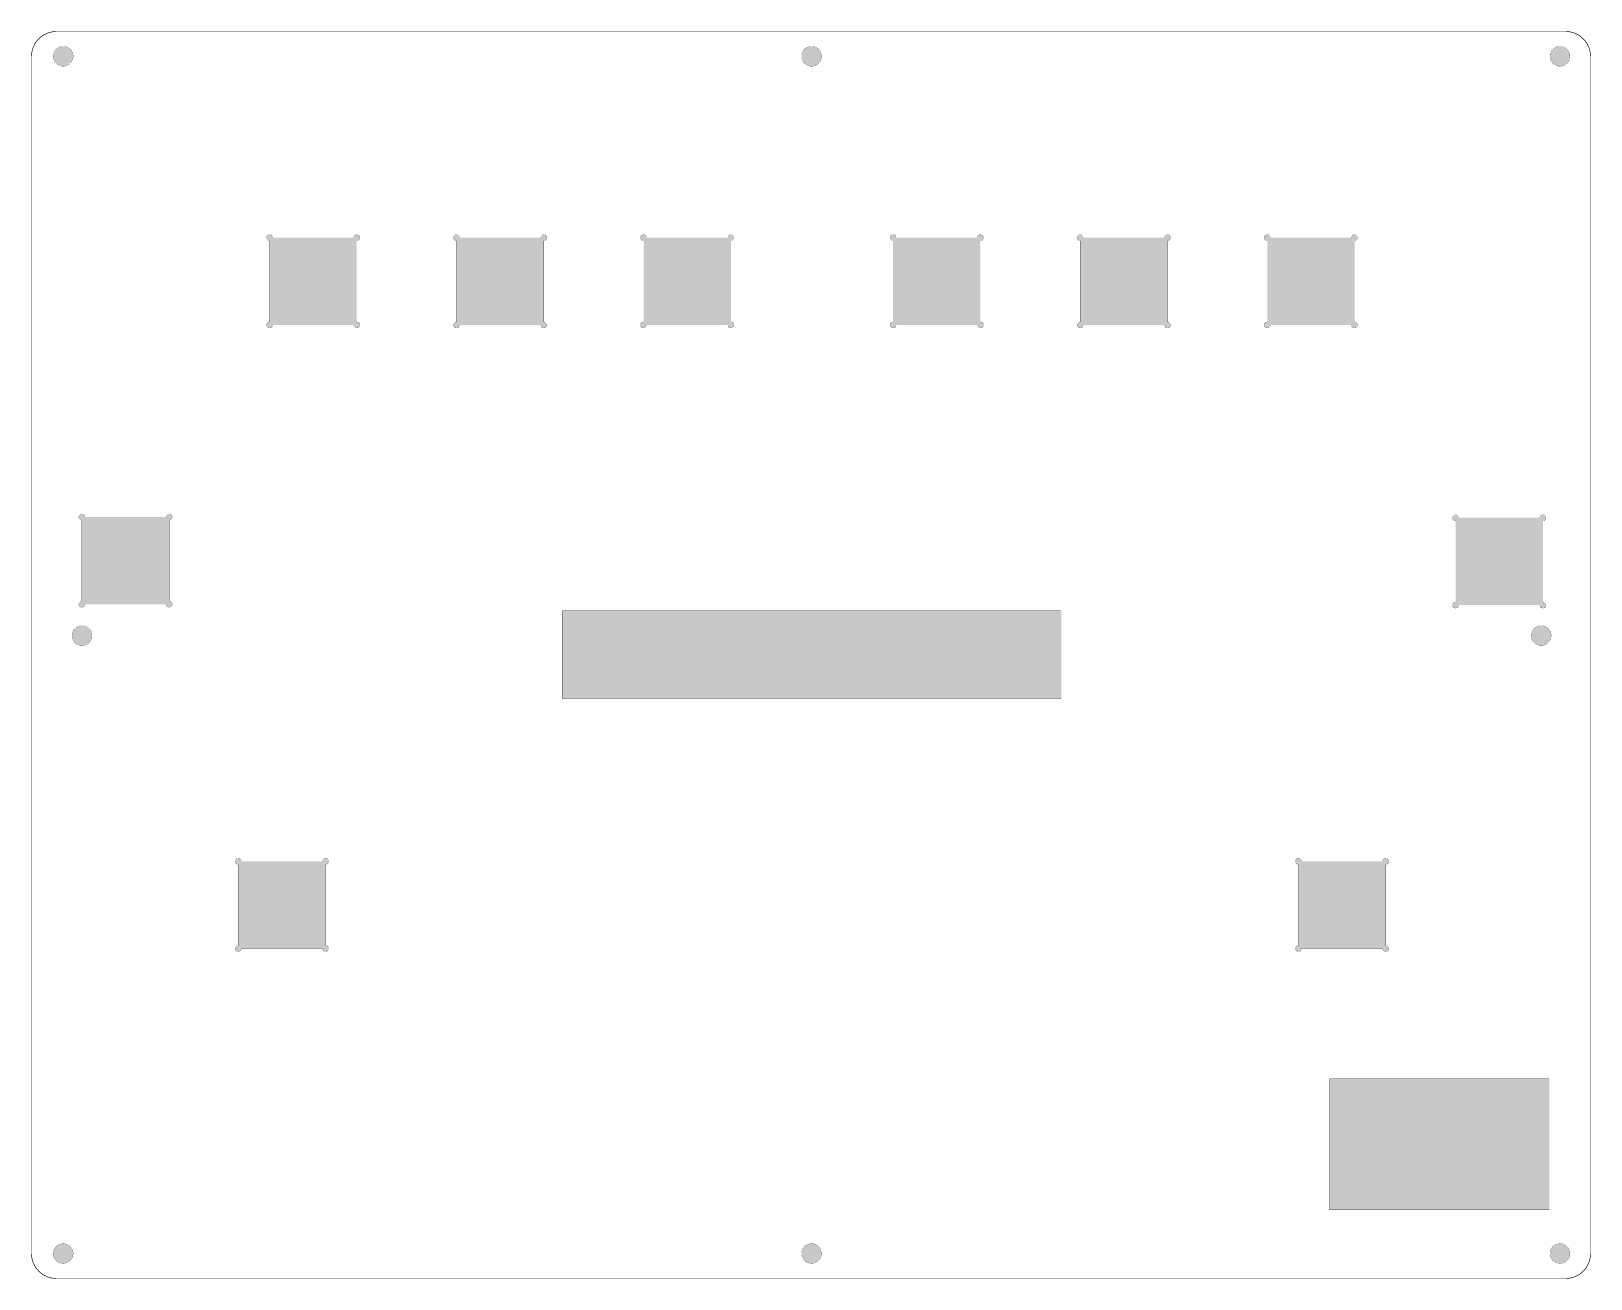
# Model space of a CAD drawing. Header units: millimetres. Extents: x -124 to 126, y -103 to 97.
import ezdxf

# ---------------------------------------------------------------- set-up
doc = ezdxf.new("R2010")
doc.units = ezdxf.units.MM
doc.header["$MEASUREMENT"] = 0
doc.layers.add('Board-Outline-Layer', color=7, linetype='Continuous', true_color=0xff00ff)
doc.layers.add('Multi-Layer', color=7, linetype='Continuous', true_color=0xc0c0c0)

msp = doc.modelspace()

# ---------------------------------------------------------------- hatches: boundary and pattern name
at = {"layer": 'Multi-Layer'}
for points in [[(-120.08, 92.7, 1), (-116.88, 92.7, 1)], [(-0.08, 92.7, 1), (3.12, 92.7, 1)], [(119.92, 92.7, 1), (123.12, 92.7, 1)], [(-70.91, 49.61), (-70.98, 49.36), (-71.16, 49.17), (-71.41, 49.11), (-71.66, 49.17), (-71.85, 49.36), (-71.91, 49.61), (-84.91, 49.61), (-84.98, 49.36), (-85.16, 49.17), (-85.41, 49.11), (-85.66, 49.17), (-85.85, 49.36), (-85.91, 49.61), (-85.85, 49.86), (-85.66, 50.04), (-85.41, 50.11), (-85.41, 63.11), (-85.66, 63.17), (-85.85, 63.36), (-85.91, 63.61), (-85.85, 63.86), (-85.66, 64.04), (-85.41, 64.11), (-85.16, 64.04), (-84.98, 63.86), (-84.91, 63.61), (-71.91, 63.61), (-71.85, 63.86), (-71.66, 64.04), (-71.41, 64.11), (-71.16, 64.04), (-70.98, 63.86), (-70.91, 63.61), (-70.98, 63.36), (-71.16, 63.17), (-71.41, 63.11), (-71.41, 50.11), (-71.16, 50.04), (-70.98, 49.86)], [(-40.91, 49.61), (-40.98, 49.36), (-41.16, 49.17), (-41.41, 49.11), (-41.66, 49.17), (-41.85, 49.36), (-41.91, 49.61), (-54.91, 49.61), (-54.98, 49.36), (-55.16, 49.17), (-55.41, 49.11), (-55.66, 49.17), (-55.85, 49.36), (-55.91, 49.61), (-55.85, 49.86), (-55.66, 50.04), (-55.41, 50.11), (-55.41, 63.11), (-55.66, 63.17), (-55.85, 63.36), (-55.91, 63.61), (-55.85, 63.86), (-55.66, 64.04), (-55.41, 64.11), (-55.16, 64.04), (-54.98, 63.86), (-54.91, 63.61), (-41.91, 63.61), (-41.85, 63.86), (-41.66, 64.04), (-41.41, 64.11), (-41.16, 64.04), (-40.98, 63.86), (-40.91, 63.61), (-40.98, 63.36), (-41.16, 63.17), (-41.41, 63.11), (-41.41, 50.11), (-41.16, 50.04), (-40.98, 49.86)], [(-10.91, 49.61), (-10.98, 49.36), (-11.16, 49.17), (-11.41, 49.11), (-11.66, 49.17), (-11.85, 49.36), (-11.91, 49.61), (-24.91, 49.61), (-24.98, 49.36), (-25.16, 49.17), (-25.41, 49.11), (-25.66, 49.17), (-25.85, 49.36), (-25.91, 49.61), (-25.85, 49.86), (-25.66, 50.04), (-25.41, 50.11), (-25.41, 63.11), (-25.66, 63.17), (-25.85, 63.36), (-25.91, 63.61), (-25.85, 63.86), (-25.66, 64.04), (-25.41, 64.11), (-25.16, 64.04), (-24.98, 63.86), (-24.91, 63.61), (-11.91, 63.61), (-11.85, 63.86), (-11.66, 64.04), (-11.41, 64.11), (-11.16, 64.04), (-10.98, 63.86), (-10.91, 63.61), (-10.98, 63.36), (-11.16, 63.17), (-11.41, 63.11), (-11.41, 50.11), (-11.16, 50.04), (-10.98, 49.86)], [(29.09, 49.61), (29.02, 49.36), (28.84, 49.17), (28.59, 49.11), (28.34, 49.17), (28.15, 49.36), (28.09, 49.61), (15.09, 49.61), (15.02, 49.36), (14.84, 49.17), (14.59, 49.11), (14.34, 49.17), (14.15, 49.36), (14.09, 49.61), (14.15, 49.86), (14.34, 50.04), (14.59, 50.11), (14.59, 63.11), (14.34, 63.17), (14.15, 63.36), (14.09, 63.61), (14.15, 63.86), (14.34, 64.04), (14.59, 64.11), (14.84, 64.04), (15.02, 63.86), (15.09, 63.61), (28.09, 63.61), (28.15, 63.86), (28.34, 64.04), (28.59, 64.11), (28.84, 64.04), (29.02, 63.86), (29.09, 63.61), (29.02, 63.36), (28.84, 63.17), (28.59, 63.11), (28.59, 50.11), (28.84, 50.04), (29.02, 49.86)], [(59.09, 49.61), (59.02, 49.36), (58.84, 49.17), (58.59, 49.11), (58.34, 49.17), (58.15, 49.36), (58.09, 49.61), (45.09, 49.61), (45.02, 49.36), (44.84, 49.17), (44.59, 49.11), (44.34, 49.17), (44.15, 49.36), (44.09, 49.61), (44.15, 49.86), (44.34, 50.04), (44.59, 50.11), (44.59, 63.11), (44.34, 63.17), (44.15, 63.36), (44.09, 63.61), (44.15, 63.86), (44.34, 64.04), (44.59, 64.11), (44.84, 64.04), (45.02, 63.86), (45.09, 63.61), (58.09, 63.61), (58.15, 63.86), (58.34, 64.04), (58.59, 64.11), (58.84, 64.04), (59.02, 63.86), (59.09, 63.61), (59.02, 63.36), (58.84, 63.17), (58.59, 63.11), (58.59, 50.11), (58.84, 50.04), (59.02, 49.86)], [(89.09, 49.61), (89.02, 49.36), (88.84, 49.17), (88.59, 49.11), (88.34, 49.17), (88.15, 49.36), (88.09, 49.61), (75.09, 49.61), (75.02, 49.36), (74.84, 49.17), (74.59, 49.11), (74.34, 49.17), (74.15, 49.36), (74.09, 49.61), (74.15, 49.86), (74.34, 50.04), (74.59, 50.11), (74.59, 63.11), (74.34, 63.17), (74.15, 63.36), (74.09, 63.61), (74.15, 63.86), (74.34, 64.04), (74.59, 64.11), (74.84, 64.04), (75.02, 63.86), (75.09, 63.61), (88.09, 63.61), (88.15, 63.86), (88.34, 64.04), (88.59, 64.11), (88.84, 64.04), (89.02, 63.86), (89.09, 63.61), (89.02, 63.36), (88.84, 63.17), (88.59, 63.11), (88.59, 50.11), (88.84, 50.04), (89.02, 49.86)], [(-100.99, 4.81), (-101.06, 4.56), (-101.24, 4.38), (-101.49, 4.31), (-101.74, 4.38), (-101.93, 4.56), (-101.99, 4.81), (-114.99, 4.81), (-115.06, 4.56), (-115.24, 4.38), (-115.49, 4.31), (-115.74, 4.38), (-115.93, 4.56), (-115.99, 4.81), (-115.93, 5.06), (-115.74, 5.24), (-115.49, 5.31), (-115.49, 18.31), (-115.74, 18.38), (-115.93, 18.56), (-115.99, 18.81), (-115.93, 19.06), (-115.74, 19.24), (-115.49, 19.31), (-115.24, 19.24), (-115.06, 19.06), (-114.99, 18.81), (-101.99, 18.81), (-101.93, 19.06), (-101.74, 19.24), (-101.49, 19.31), (-101.24, 19.24), (-101.06, 19.06), (-100.99, 18.81), (-101.06, 18.56), (-101.24, 18.38), (-101.49, 18.31), (-101.49, 5.31), (-101.24, 5.24), (-101.06, 5.06)], [(119.29, 4.69), (119.23, 4.44), (119.04, 4.25), (118.79, 4.19), (118.54, 4.25), (118.36, 4.44), (118.29, 4.69), (105.29, 4.69), (105.23, 4.44), (105.04, 4.25), (104.79, 4.19), (104.54, 4.25), (104.36, 4.44), (104.29, 4.69), (104.36, 4.94), (104.54, 5.12), (104.79, 5.19), (104.79, 18.19), (104.54, 18.25), (104.36, 18.44), (104.29, 18.69), (104.36, 18.94), (104.54, 19.12), (104.79, 19.19), (105.04, 19.12), (105.23, 18.94), (105.29, 18.69), (118.29, 18.69), (118.36, 18.94), (118.54, 19.12), (118.79, 19.19), (119.04, 19.12), (119.23, 18.94), (119.29, 18.69), (119.23, 18.44), (119.04, 18.25), (118.79, 18.19), (118.79, 5.19), (119.04, 5.12), (119.23, 4.94)], [(41.57, -10.3), (41.56, -10.34), (41.52, -10.35), (41.49, -10.34), (41.47, -10.3), (-38.48, -10.3), (-38.48, 3.65), (-38.51, 3.66), (-38.53, 3.7), (-38.51, 3.73), (-38.48, 3.75), (41.52, 3.75), (41.56, 3.73), (41.57, 3.7)], [(-117.06, -0.21, 1), (-113.86, -0.21, 1)], [(116.91, -0.21, 1), (120.11, -0.21, 1)], [(-75.91, -50.4), (-75.98, -50.65), (-76.16, -50.83), (-76.41, -50.9), (-76.66, -50.83), (-76.85, -50.65), (-76.91, -50.4), (-89.91, -50.4), (-89.98, -50.65), (-90.16, -50.83), (-90.41, -50.9), (-90.66, -50.83), (-90.85, -50.65), (-90.91, -50.4), (-90.85, -50.15), (-90.66, -49.96), (-90.41, -49.9), (-90.41, -36.9), (-90.66, -36.83), (-90.85, -36.65), (-90.91, -36.4), (-90.85, -36.15), (-90.66, -35.96), (-90.41, -35.9), (-90.16, -35.96), (-89.98, -36.15), (-89.91, -36.4), (-76.91, -36.4), (-76.85, -36.15), (-76.66, -35.96), (-76.41, -35.9), (-76.16, -35.96), (-75.98, -36.15), (-75.91, -36.4), (-75.98, -36.65), (-76.16, -36.83), (-76.41, -36.9), (-76.41, -49.9), (-76.16, -49.96), (-75.98, -50.15)], [(94.09, -50.4), (94.02, -50.65), (93.84, -50.83), (93.59, -50.9), (93.34, -50.83), (93.15, -50.65), (93.09, -50.4), (80.09, -50.4), (80.02, -50.65), (79.84, -50.83), (79.59, -50.9), (79.34, -50.83), (79.15, -50.65), (79.09, -50.4), (79.15, -50.15), (79.34, -49.96), (79.59, -49.9), (79.59, -36.9), (79.34, -36.83), (79.15, -36.65), (79.09, -36.4), (79.15, -36.15), (79.34, -35.96), (79.59, -35.9), (79.84, -35.96), (80.02, -36.15), (80.09, -36.4), (93.09, -36.4), (93.15, -36.15), (93.34, -35.96), (93.59, -35.9), (93.84, -35.96), (94.02, -36.15), (94.09, -36.4), (94.02, -36.65), (93.84, -36.83), (93.59, -36.9), (93.59, -49.9), (93.84, -49.96), (94.02, -50.15)], [(84.56, -92.3), (84.56, -71.3), (119.82, -71.3), (119.82, -92.3)], [(-120.08, -99.3, 1), (-116.88, -99.3, 1)], [(-0.08, -99.3, 1), (3.12, -99.3, 1)], [(119.92, -99.3, 1), (123.12, -99.3, 1)]]:
    msp.add_hatch(color=256, dxfattribs=at).paths.add_polyline_path(points)

# ---------------------------------------------------------------- linework, layer by layer
at = {"layer": 'Board-Outline-Layer', "const_width": 0.1}
msp.add_lwpolyline([(-123.56, -99.32), (-123.56, 92.68, -0.414), (-119.57, 96.67), (122.43, 96.67, -0.414), (126.42, 92.68), (126.42, -99.32, -0.414), (122.43, -103.31), (122.43, -103.31), (-119.57, -103.31), (-119.57, -103.31, -0.414), (-123.56, -99.32)], format="xyb", dxfattribs=at)
at = {"layer": 'Multi-Layer', "const_width": 0.0254}
for points in [[(-120.08, 92.7, 1), (-116.88, 92.7, 1)], [(-0.08, 92.7, 1), (3.12, 92.7, 1)], [(119.92, 92.7, 1), (123.12, 92.7, 1)], [(-117.06, -0.21, 1), (-113.86, -0.21, 1)], [(116.91, -0.21, 1), (120.11, -0.21, 1)], [(-120.08, -99.3, 1), (-116.88, -99.3, 1)], [(-0.08, -99.3, 1), (3.12, -99.3, 1)], [(119.92, -99.3, 1), (123.12, -99.3, 1)]]:
    msp.add_lwpolyline(points, format="xyb", close=True, dxfattribs=at)
for points in [[(-70.91, 49.61), (-70.98, 49.36), (-71.16, 49.17), (-71.41, 49.11), (-71.66, 49.17), (-71.85, 49.36), (-71.91, 49.61), (-84.91, 49.61), (-84.98, 49.36), (-85.16, 49.17), (-85.41, 49.11), (-85.66, 49.17), (-85.85, 49.36), (-85.91, 49.61), (-85.85, 49.86), (-85.66, 50.04), (-85.41, 50.11), (-85.41, 63.11), (-85.66, 63.17), (-85.85, 63.36), (-85.91, 63.61), (-85.85, 63.86), (-85.66, 64.04), (-85.41, 64.11), (-85.16, 64.04), (-84.98, 63.86), (-84.91, 63.61), (-71.91, 63.61), (-71.85, 63.86), (-71.66, 64.04), (-71.41, 64.11), (-71.16, 64.04), (-70.98, 63.86), (-70.91, 63.61), (-70.98, 63.36), (-71.16, 63.17), (-71.41, 63.11), (-71.41, 50.11), (-71.16, 50.04), (-70.98, 49.86)], [(-40.91, 49.61), (-40.98, 49.36), (-41.16, 49.17), (-41.41, 49.11), (-41.66, 49.17), (-41.85, 49.36), (-41.91, 49.61), (-54.91, 49.61), (-54.98, 49.36), (-55.16, 49.17), (-55.41, 49.11), (-55.66, 49.17), (-55.85, 49.36), (-55.91, 49.61), (-55.85, 49.86), (-55.66, 50.04), (-55.41, 50.11), (-55.41, 63.11), (-55.66, 63.17), (-55.85, 63.36), (-55.91, 63.61), (-55.85, 63.86), (-55.66, 64.04), (-55.41, 64.11), (-55.16, 64.04), (-54.98, 63.86), (-54.91, 63.61), (-41.91, 63.61), (-41.85, 63.86), (-41.66, 64.04), (-41.41, 64.11), (-41.16, 64.04), (-40.98, 63.86), (-40.91, 63.61), (-40.98, 63.36), (-41.16, 63.17), (-41.41, 63.11), (-41.41, 50.11), (-41.16, 50.04), (-40.98, 49.86)], [(-10.91, 49.61), (-10.98, 49.36), (-11.16, 49.17), (-11.41, 49.11), (-11.66, 49.17), (-11.85, 49.36), (-11.91, 49.61), (-24.91, 49.61), (-24.98, 49.36), (-25.16, 49.17), (-25.41, 49.11), (-25.66, 49.17), (-25.85, 49.36), (-25.91, 49.61), (-25.85, 49.86), (-25.66, 50.04), (-25.41, 50.11), (-25.41, 63.11), (-25.66, 63.17), (-25.85, 63.36), (-25.91, 63.61), (-25.85, 63.86), (-25.66, 64.04), (-25.41, 64.11), (-25.16, 64.04), (-24.98, 63.86), (-24.91, 63.61), (-11.91, 63.61), (-11.85, 63.86), (-11.66, 64.04), (-11.41, 64.11), (-11.16, 64.04), (-10.98, 63.86), (-10.91, 63.61), (-10.98, 63.36), (-11.16, 63.17), (-11.41, 63.11), (-11.41, 50.11), (-11.16, 50.04), (-10.98, 49.86)], [(29.09, 49.61), (29.02, 49.36), (28.84, 49.17), (28.59, 49.11), (28.34, 49.17), (28.15, 49.36), (28.09, 49.61), (15.09, 49.61), (15.02, 49.36), (14.84, 49.17), (14.59, 49.11), (14.34, 49.17), (14.15, 49.36), (14.09, 49.61), (14.15, 49.86), (14.34, 50.04), (14.59, 50.11), (14.59, 63.11), (14.34, 63.17), (14.15, 63.36), (14.09, 63.61), (14.15, 63.86), (14.34, 64.04), (14.59, 64.11), (14.84, 64.04), (15.02, 63.86), (15.09, 63.61), (28.09, 63.61), (28.15, 63.86), (28.34, 64.04), (28.59, 64.11), (28.84, 64.04), (29.02, 63.86), (29.09, 63.61), (29.02, 63.36), (28.84, 63.17), (28.59, 63.11), (28.59, 50.11), (28.84, 50.04), (29.02, 49.86)], [(59.09, 49.61), (59.02, 49.36), (58.84, 49.17), (58.59, 49.11), (58.34, 49.17), (58.15, 49.36), (58.09, 49.61), (45.09, 49.61), (45.02, 49.36), (44.84, 49.17), (44.59, 49.11), (44.34, 49.17), (44.15, 49.36), (44.09, 49.61), (44.15, 49.86), (44.34, 50.04), (44.59, 50.11), (44.59, 63.11), (44.34, 63.17), (44.15, 63.36), (44.09, 63.61), (44.15, 63.86), (44.34, 64.04), (44.59, 64.11), (44.84, 64.04), (45.02, 63.86), (45.09, 63.61), (58.09, 63.61), (58.15, 63.86), (58.34, 64.04), (58.59, 64.11), (58.84, 64.04), (59.02, 63.86), (59.09, 63.61), (59.02, 63.36), (58.84, 63.17), (58.59, 63.11), (58.59, 50.11), (58.84, 50.04), (59.02, 49.86)], [(89.09, 49.61), (89.02, 49.36), (88.84, 49.17), (88.59, 49.11), (88.34, 49.17), (88.15, 49.36), (88.09, 49.61), (75.09, 49.61), (75.02, 49.36), (74.84, 49.17), (74.59, 49.11), (74.34, 49.17), (74.15, 49.36), (74.09, 49.61), (74.15, 49.86), (74.34, 50.04), (74.59, 50.11), (74.59, 63.11), (74.34, 63.17), (74.15, 63.36), (74.09, 63.61), (74.15, 63.86), (74.34, 64.04), (74.59, 64.11), (74.84, 64.04), (75.02, 63.86), (75.09, 63.61), (88.09, 63.61), (88.15, 63.86), (88.34, 64.04), (88.59, 64.11), (88.84, 64.04), (89.02, 63.86), (89.09, 63.61), (89.02, 63.36), (88.84, 63.17), (88.59, 63.11), (88.59, 50.11), (88.84, 50.04), (89.02, 49.86)], [(-100.99, 4.81), (-101.06, 4.56), (-101.24, 4.38), (-101.49, 4.31), (-101.74, 4.38), (-101.93, 4.56), (-101.99, 4.81), (-114.99, 4.81), (-115.06, 4.56), (-115.24, 4.38), (-115.49, 4.31), (-115.74, 4.38), (-115.93, 4.56), (-115.99, 4.81), (-115.93, 5.06), (-115.74, 5.24), (-115.49, 5.31), (-115.49, 18.31), (-115.74, 18.38), (-115.93, 18.56), (-115.99, 18.81), (-115.93, 19.06), (-115.74, 19.24), (-115.49, 19.31), (-115.24, 19.24), (-115.06, 19.06), (-114.99, 18.81), (-101.99, 18.81), (-101.93, 19.06), (-101.74, 19.24), (-101.49, 19.31), (-101.24, 19.24), (-101.06, 19.06), (-100.99, 18.81), (-101.06, 18.56), (-101.24, 18.38), (-101.49, 18.31), (-101.49, 5.31), (-101.24, 5.24), (-101.06, 5.06)], [(119.29, 4.69), (119.23, 4.44), (119.04, 4.25), (118.79, 4.19), (118.54, 4.25), (118.36, 4.44), (118.29, 4.69), (105.29, 4.69), (105.23, 4.44), (105.04, 4.25), (104.79, 4.19), (104.54, 4.25), (104.36, 4.44), (104.29, 4.69), (104.36, 4.94), (104.54, 5.12), (104.79, 5.19), (104.79, 18.19), (104.54, 18.25), (104.36, 18.44), (104.29, 18.69), (104.36, 18.94), (104.54, 19.12), (104.79, 19.19), (105.04, 19.12), (105.23, 18.94), (105.29, 18.69), (118.29, 18.69), (118.36, 18.94), (118.54, 19.12), (118.79, 19.19), (119.04, 19.12), (119.23, 18.94), (119.29, 18.69), (119.23, 18.44), (119.04, 18.25), (118.79, 18.19), (118.79, 5.19), (119.04, 5.12), (119.23, 4.94)], [(41.57, -10.3), (41.56, -10.34), (41.52, -10.35), (41.49, -10.34), (41.47, -10.3), (-38.48, -10.3), (-38.48, 3.65), (-38.51, 3.66), (-38.53, 3.7), (-38.51, 3.73), (-38.48, 3.75), (41.52, 3.75), (41.56, 3.73), (41.57, 3.7)], [(-75.91, -50.4), (-75.98, -50.65), (-76.16, -50.83), (-76.41, -50.9), (-76.66, -50.83), (-76.85, -50.65), (-76.91, -50.4), (-89.91, -50.4), (-89.98, -50.65), (-90.16, -50.83), (-90.41, -50.9), (-90.66, -50.83), (-90.85, -50.65), (-90.91, -50.4), (-90.85, -50.15), (-90.66, -49.96), (-90.41, -49.9), (-90.41, -36.9), (-90.66, -36.83), (-90.85, -36.65), (-90.91, -36.4), (-90.85, -36.15), (-90.66, -35.96), (-90.41, -35.9), (-90.16, -35.96), (-89.98, -36.15), (-89.91, -36.4), (-76.91, -36.4), (-76.85, -36.15), (-76.66, -35.96), (-76.41, -35.9), (-76.16, -35.96), (-75.98, -36.15), (-75.91, -36.4), (-75.98, -36.65), (-76.16, -36.83), (-76.41, -36.9), (-76.41, -49.9), (-76.16, -49.96), (-75.98, -50.15)], [(94.09, -50.4), (94.02, -50.65), (93.84, -50.83), (93.59, -50.9), (93.34, -50.83), (93.15, -50.65), (93.09, -50.4), (80.09, -50.4), (80.02, -50.65), (79.84, -50.83), (79.59, -50.9), (79.34, -50.83), (79.15, -50.65), (79.09, -50.4), (79.15, -50.15), (79.34, -49.96), (79.59, -49.9), (79.59, -36.9), (79.34, -36.83), (79.15, -36.65), (79.09, -36.4), (79.15, -36.15), (79.34, -35.96), (79.59, -35.9), (79.84, -35.96), (80.02, -36.15), (80.09, -36.4), (93.09, -36.4), (93.15, -36.15), (93.34, -35.96), (93.59, -35.9), (93.84, -35.96), (94.02, -36.15), (94.09, -36.4), (94.02, -36.65), (93.84, -36.83), (93.59, -36.9), (93.59, -49.9), (93.84, -49.96), (94.02, -50.15)], [(84.56, -92.3), (84.56, -71.3), (119.82, -71.3), (119.82, -92.3)]]:
    msp.add_lwpolyline(points, close=True, dxfattribs=at)

doc.saveas('drawing.dxf')
